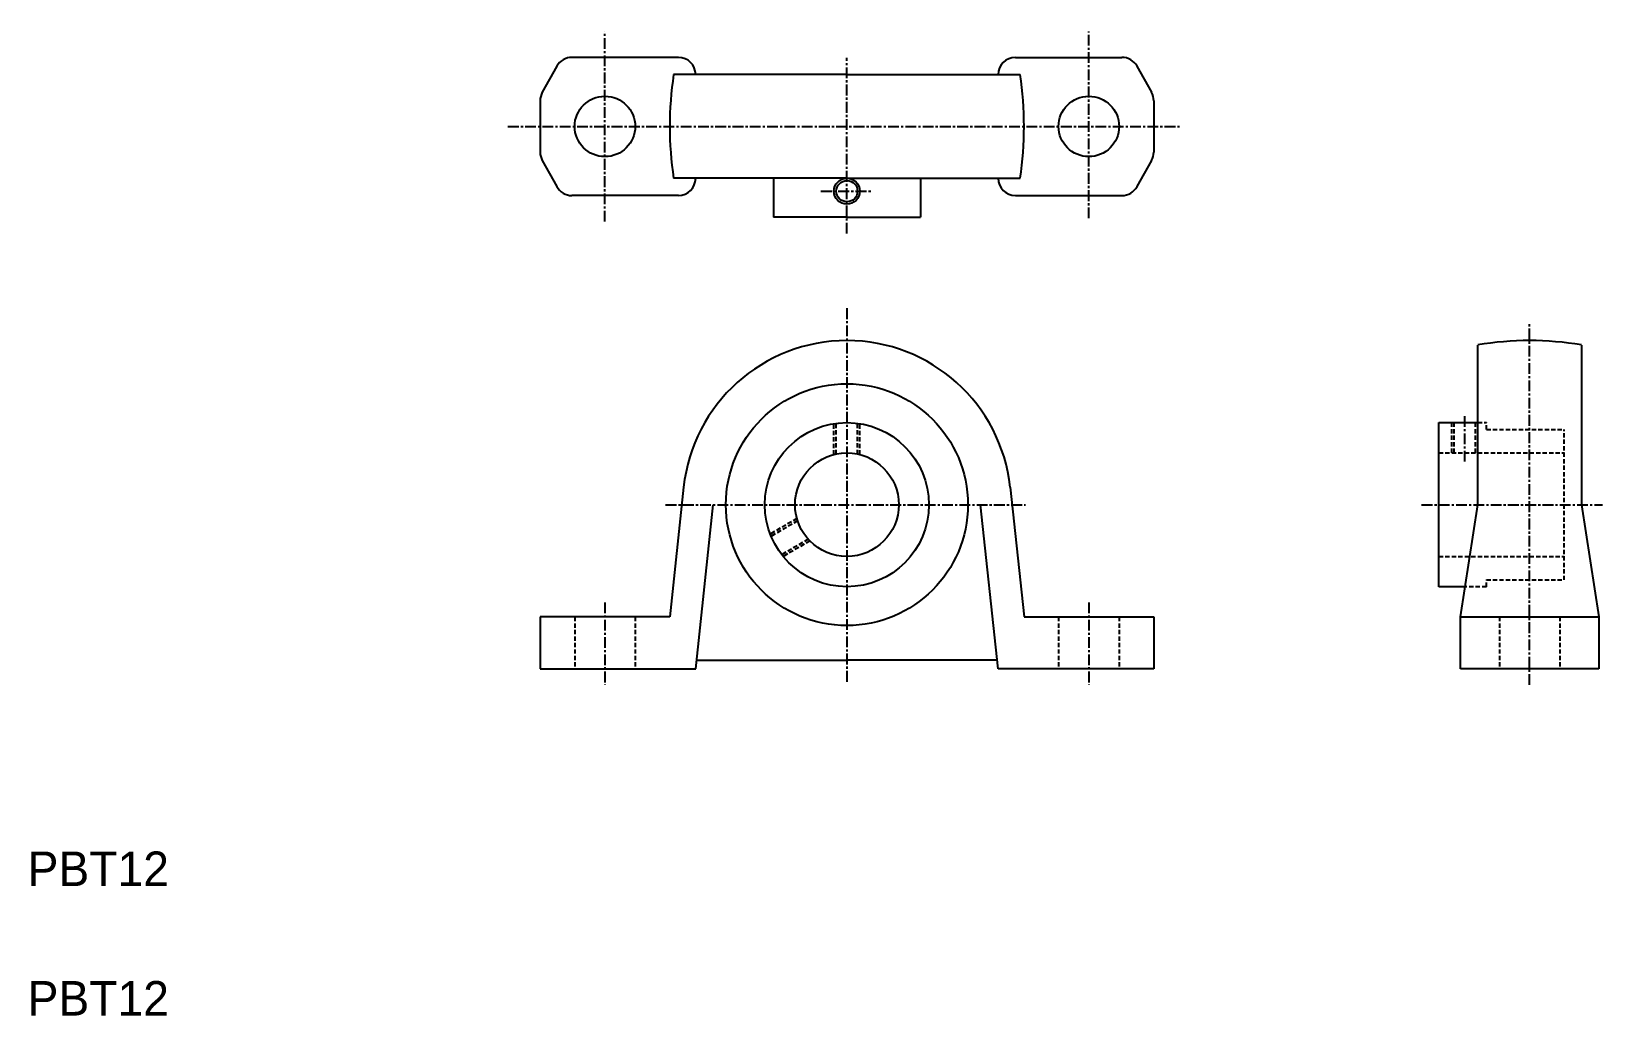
# Model space of a CAD drawing. Extents: x 138 to 320, y 121 to 235.
import ezdxf

# ---------------------------------------------------------------- set-up
doc = ezdxf.new("R2010")
doc.units = 0
doc.linetypes.add('CENTER', pattern=[2, 1.25, -0.25, 0.25, -0.25])
doc.linetypes.add('DASHED', pattern=[0.75, 0.5, -0.25])
doc.layers.get('0').update_dxf_attribs({"linetype": 'CONTINUOUS'})
doc.layers.add('CENTER', color=1, linetype='CENTER')

msp = doc.modelspace()

# ---------------------------------------------------------------- linework, layer by layer
at = {"color": 7, "linetype": 'CONTINUOUS'}
for p, q in [((198.63, 230.95), (196.95, 227.94)), ((212.7, 231.98), (200.38, 231.98)), ((251.7, 231.98), (264.03, 231.98)), ((265.77, 230.95), (267.45, 227.94)), ((232.2, 229.98), (212.14, 229.98)), ((232.2, 229.98), (252.26, 229.98)), ((196.7, 226.96), (196.7, 221)), ((267.7, 226.96), (267.7, 221)), ((196.7, 223.98), (196.7, 221)), ((267.7, 223.98), (267.7, 221)), ((196.95, 220.03), (198.63, 217.01)), ((267.45, 220.03), (265.77, 217.01)), ((232.2, 217.98), (212.14, 217.98)), ((223.7, 217.98), (223.7, 213.48)), ((232.2, 217.98), (252.26, 217.98)), ((240.7, 217.98), (240.7, 213.48)), ((212.7, 215.98), (200.38, 215.98)), ((251.7, 215.98), (264.03, 215.98)), ((232.2, 213.48), (223.7, 213.48)), ((232.2, 213.48), (240.7, 213.48)), ((305.2, 180.18), (305.2, 198.67)), ((317.2, 198.67), (317.2, 180.18)), ((300.7, 170.68), (300.7, 189.68)), ((300.7, 189.68), (305.2, 189.68)), ((213.31, 182.2), (211.7, 167.18)), ((251.09, 182.2), (252.7, 167.18)), ((214.7, 161.18), (216.74, 180.18)), ((249.7, 161.18), (247.67, 180.18)), ((303.2, 167.18), (305.2, 180.18)), ((317.2, 180.18), (319.2, 167.18)), ((303.74, 170.68), (300.7, 170.68)), ((211.7, 167.18), (196.7, 167.18)), ((196.7, 167.18), (196.7, 161.18)), ((252.7, 167.18), (267.7, 167.18)), ((267.7, 167.18), (267.7, 161.18)), ((303.2, 167.18), (319.2, 167.18)), ((303.2, 161.18), (303.2, 167.18)), ((319.2, 167.18), (319.2, 161.18)), ((214.81, 162.18), (232.2, 162.18)), ((249.59, 162.18), (232.2, 162.18)), ((196.7, 161.18), (214.7, 161.18)), ((267.7, 161.18), (249.7, 161.18)), ((319.2, 161.18), (303.2, 161.18))]:
    msp.add_line(p, q, dxfattribs=at)
at = {"color": 3, "linetype": 'DASHED'}
for p, q in [((230.7, 185.98), (230.7, 189.56)), ((230.97, 186.05), (230.97, 189.6)), ((233.43, 186.05), (233.43, 189.6)), ((233.7, 185.98), (233.7, 189.56)), ((302.2, 186.18), (302.2, 189.68)), ((302.47, 186.18), (302.47, 189.68)), ((304.93, 186.18), (304.93, 189.68)), ((305.2, 186.18), (305.2, 189.68)), ((305.2, 189.68), (306.2, 189.68)), ((306.2, 188.9), (306.2, 189.68)), ((306.2, 188.9), (315.2, 188.9)), ((315.2, 171.46), (315.2, 188.9)), ((300.7, 186.18), (315.2, 186.18)), ((226.42, 178.57), (223.33, 176.78)), ((226.5, 178.3), (223.43, 176.53)), ((227.73, 176.17), (224.66, 174.4)), ((227.92, 175.97), (224.83, 174.19)), ((300.7, 174.18), (315.2, 174.18)), ((306.2, 171.46), (315.2, 171.46)), ((306.2, 170.68), (306.2, 171.46)), ((306.2, 170.68), (303.74, 170.68)), ((200.7, 167.18), (200.7, 161.18)), ((207.7, 167.18), (207.7, 161.18)), ((207.7, 167.18), (207.7, 161.18)), ((256.7, 167.18), (256.7, 161.18)), ((263.7, 167.18), (263.7, 161.18)), ((307.7, 167.18), (307.7, 161.18)), ((314.7, 167.18), (314.7, 161.18))]:
    msp.add_line(p, q, dxfattribs=at)
at = {"color": 7, "linetype": 'CONTINUOUS'}
for centre, radius in [((204.2, 223.98), 3.5), ((260.2, 223.98), 3.5), ((232.2, 216.48), 1.23), ((232.2, 180.18), 14), ((232.2, 180.18), 9.5), ((232.2, 180.18), 6)]:
    msp.add_circle(centre, radius, dxfattribs=at)
at = {"color": 3, "linetype": 'CONTINUOUS'}
msp.add_circle((232.2, 216.48), 1.5, dxfattribs=at)
at = {"color": 7, "linetype": 'CONTINUOUS'}
for centre, radius, start, end in [((200.38, 229.98), 2, 90, 150.9454), ((212.7, 229.98), 2, 0, 90), ((251.7, 229.98), 2, 90, 180), ((264.03, 229.98), 2, 29.0546, 90), ((252.7, 223.98), 41, 171.585, 188.415), ((211.7, 223.98), 41, 351.585, 8.415), ((198.7, 226.96), 2, 150.9454, 180), ((265.7, 226.96), 2, 0, 29.0546), ((198.7, 221), 2, 180, 209.0546), ((265.7, 221), 2, 330.9454, 0), ((200.38, 217.98), 2, 209.0546, 270), ((212.7, 217.98), 2, 270, 0), ((251.7, 217.98), 2, 180, 270), ((264.03, 217.98), 2, 270, 330.9454), ((232.2, 180.18), 19, 6.1095, 173.8905), ((311.2, 163.18), 36, 80.4059, 99.5941)]:
    msp.add_arc(centre, radius, start, end, dxfattribs=at)
at = {"layer": 'CENTER', "color": 1, "linetype": 'CENTER'}
for p, q in [((204.2, 212.96), (204.2, 234.98)), ((260.2, 213.34), (260.2, 234.98)), ((232.2, 211.57), (232.2, 231.92)), ((192.97, 223.98), (270.7, 223.98)), ((229.2, 216.48), (235.2, 216.48)), ((232.2, 202.93), (232.2, 159.5)), ((311.2, 159.32), (311.2, 201.16)), ((303.7, 185.18), (303.7, 190.68)), ((211.22, 180.18), (252.88, 180.18)), ((298.7, 180.18), (319.65, 180.18)), ((204.2, 168.85), (204.2, 159.32)), ((260.2, 168.85), (260.2, 159.32)), ((260.2, 168.85), (260.2, 159.32))]:
    msp.add_line(p, q, dxfattribs=at)

# ---------------------------------------------------------------- texts
at = {"color": 7, "linetype": 'CONTINUOUS'}
for p in [(137.39, 136.02), (137.39, 121.02)]:
    msp.add_text('PBT12', height=4, dxfattribs=at).set_placement(p)

doc.saveas('drawing.dxf')
